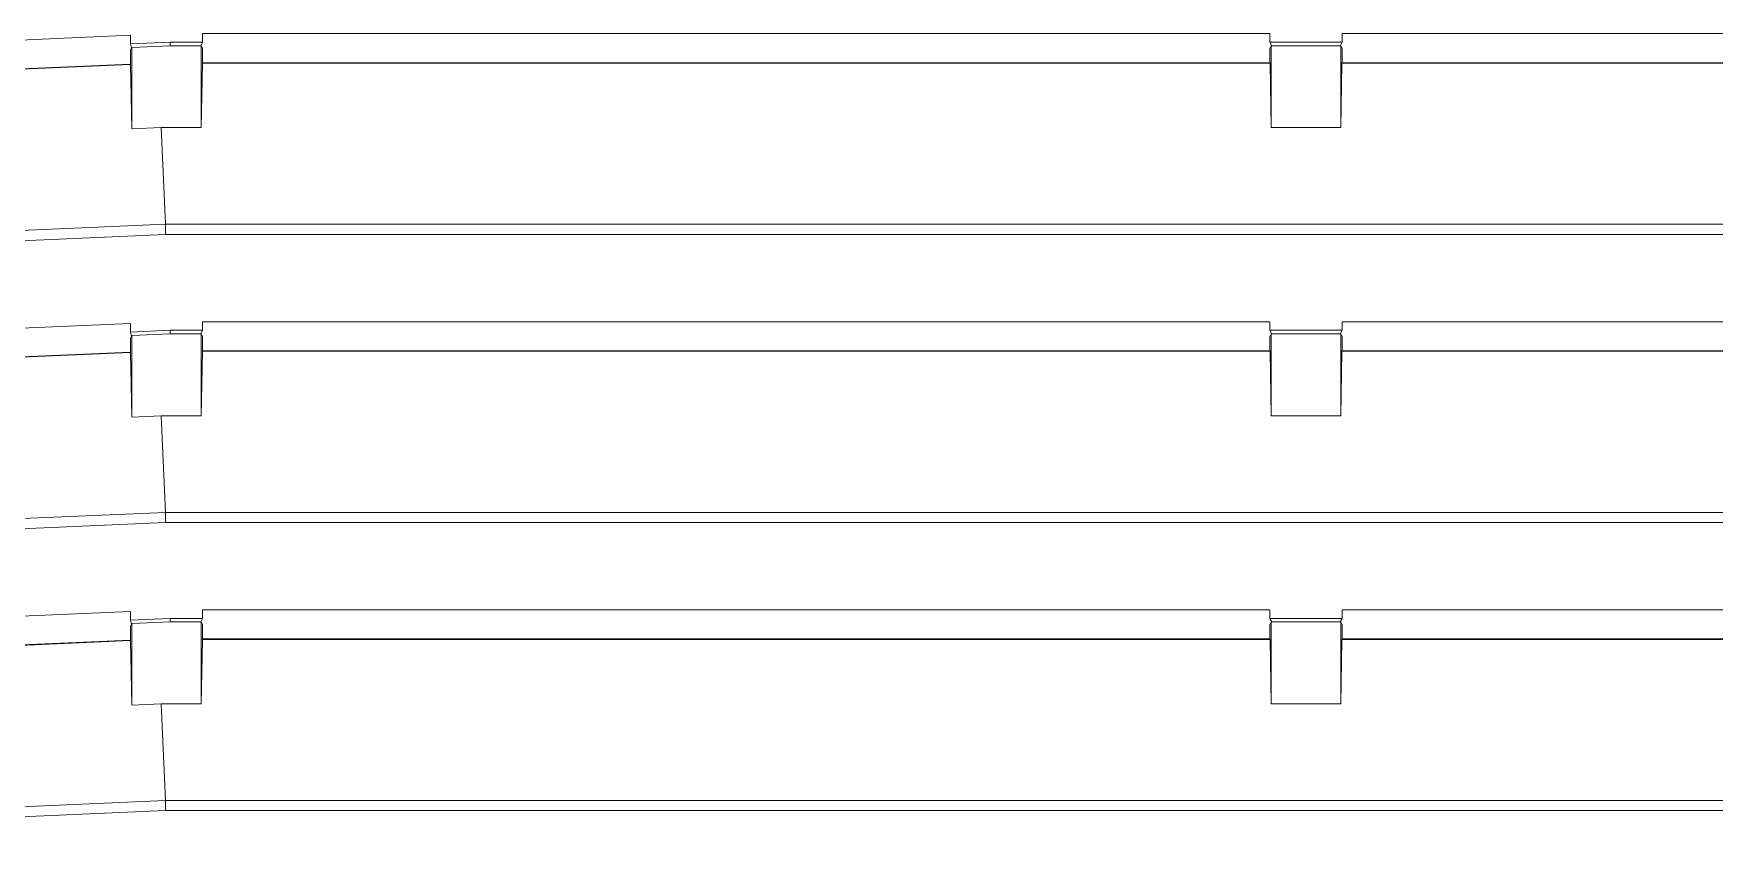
# Model space of a CAD drawing. Header units: millimetres. Extents: x -6000 to 26000, y -6000 to 26000.
# Drawn here: x 113.76 to 121.88, y -4024.14 to -4020.14 of the extents above; entities that cross this region are included whole.
import ezdxf

# ---------------------------------------------------------------- set-up
doc = ezdxf.new("R2010")
doc.units = ezdxf.units.MM
doc.header["$MEASUREMENT"] = 0
doc.layers.add('Чертеж и Рисунок_Ном._пера__7', color=7, linetype='Continuous', lineweight=15)

msp = doc.modelspace()

# ---------------------------------------------------------------- linework, layer by layer
at = {"layer": 'Чертеж и Рисунок_Ном._пера__7', "color": 7, "linetype": 'Continuous', "lineweight": 15}
for p, q in [((108.7861, -4020.3867), (114.2326, -4020.1489)), ((114.2326, -4020.1489), (114.2326, -4020.1909)), ((114.2326, -4020.1909), (114.4234, -4020.1825)), ((114.2326, -4020.1909), (114.2374, -4020.2101)), ((114.4237, -4020.1995), (114.2386, -4020.2076)), ((114.4234, -4020.1825), (114.5803, -4020.1825)), ((114.4237, -4020.1995), (114.4234, -4020.1825)), ((114.5718, -4020.1995), (114.4237, -4020.1995)), ((114.5718, -4020.1995), (114.5803, -4020.1825)), ((114.5718, -4020.1995), (114.5742, -4020.1995)), ((114.5742, -4020.5949), (114.5742, -4020.1995)), ((114.5742, -4020.1995), (114.5803, -4020.2117)), ((114.5803, -4020.1408), (119.734, -4020.1408)), ((114.5803, -4020.1825), (114.5803, -4020.1408)), ((119.734, -4020.1408), (119.734, -4020.1825)), ((119.734, -4020.1825), (120.0817, -4020.1825)), ((119.734, -4020.1825), (119.7425, -4020.1995)), ((119.734, -4020.2117), (119.74, -4020.1995)), ((119.74, -4020.1995), (119.74, -4020.5949)), ((119.7425, -4020.1995), (119.74, -4020.1995)), ((119.7425, -4020.1995), (120.0732, -4020.1995)), ((120.0732, -4020.1995), (120.0817, -4020.1825)), ((120.0732, -4020.1995), (120.0756, -4020.1995)), ((120.0756, -4020.5949), (120.0756, -4020.1995)), ((120.0817, -4020.2117), (120.0756, -4020.1995)), ((120.0817, -4020.1408), (125.2354, -4020.1408)), ((120.0817, -4020.1408), (120.0817, -4020.1825)), ((114.2325, -4020.2877), (114.2326, -4020.22)), ((114.2326, -4020.22), (114.2374, -4020.2101)), ((114.2386, -4020.2076), (114.2374, -4020.2101)), ((114.2386, -4020.2076), (114.2386, -4020.6011)), ((114.5797, -4020.2838), (114.5742, -4020.5949)), ((114.5803, -4020.2819), (114.5797, -4020.2838)), ((119.7346, -4020.2838), (114.5797, -4020.2838)), ((114.5803, -4020.2117), (114.5803, -4020.2819)), ((114.5803, -4020.2819), (119.734, -4020.2819)), ((119.734, -4020.2819), (119.734, -4020.2117)), ((119.7346, -4020.2838), (119.734, -4020.2819)), ((119.74, -4020.5949), (119.7346, -4020.2838)), ((120.0811, -4020.2838), (120.0756, -4020.5949)), ((125.236, -4020.2838), (120.0811, -4020.2838)), ((120.0817, -4020.2117), (120.0817, -4020.2819)), ((120.0817, -4020.2819), (120.0817, -4020.2819)), ((120.0817, -4020.2819), (125.2354, -4020.2819)), ((108.8001, -4020.5269), (114.2332, -4020.2896)), ((114.2326, -4020.2877), (108.8007, -4020.5249)), ((114.2332, -4020.2896), (114.2325, -4020.2877)), ((114.2332, -4020.2896), (114.2386, -4020.6011)), ((114.3806, -4020.5949), (114.2386, -4020.6011)), ((114.3806, -4020.5949), (114.401, -4021.0614)), ((114.5742, -4020.5949), (114.3806, -4020.5949)), ((120.0756, -4020.5949), (119.74, -4020.5949)), ((114.401, -4021.0614), (108.7865, -4021.3065)), ((125.4147, -4021.0614), (114.401, -4021.0614)), ((114.4021, -4021.1105), (108.7861, -4021.3557)), ((125.4136, -4021.1105), (114.4021, -4021.1105)), ((108.7861, -4021.7777), (114.2326, -4021.5399)), ((114.2326, -4021.5399), (114.2326, -4021.5819)), ((114.2326, -4021.5819), (114.4234, -4021.5735)), ((114.2326, -4021.5819), (114.2374, -4021.6011)), ((114.4234, -4021.5735), (114.5803, -4021.5735)), ((114.4237, -4021.5905), (114.4234, -4021.5735)), ((114.5718, -4021.5905), (114.5803, -4021.5735)), ((114.5803, -4021.5318), (119.734, -4021.5318)), ((114.5803, -4021.5735), (114.5803, -4021.5318)), ((119.734, -4021.5318), (119.734, -4021.5735)), ((119.734, -4021.5735), (120.0817, -4021.5735)), ((119.734, -4021.5735), (119.7425, -4021.5905)), ((120.0732, -4021.5905), (120.0817, -4021.5735)), ((120.0817, -4021.5318), (125.2354, -4021.5318)), ((120.0817, -4021.5318), (120.0817, -4021.5735)), ((114.2325, -4021.6787), (114.2326, -4021.611)), ((114.2326, -4021.611), (114.2374, -4021.6011)), ((114.2386, -4021.5986), (114.2374, -4021.6011)), ((114.4237, -4021.5905), (114.2386, -4021.5986)), ((114.2386, -4021.5986), (114.2386, -4021.9921)), ((114.5718, -4021.5905), (114.4237, -4021.5905)), ((114.5718, -4021.5905), (114.5742, -4021.5905)), ((114.5742, -4021.9859), (114.5742, -4021.5905)), ((114.5742, -4021.5905), (114.5803, -4021.6027)), ((114.5803, -4021.6027), (114.5803, -4021.6729)), ((119.734, -4021.6027), (119.74, -4021.5905)), ((119.734, -4021.6729), (119.734, -4021.6027)), ((119.74, -4021.5905), (119.74, -4021.9859)), ((119.7425, -4021.5905), (119.74, -4021.5905)), ((119.7425, -4021.5905), (120.0732, -4021.5905)), ((120.0732, -4021.5905), (120.0756, -4021.5905)), ((120.0756, -4021.9859), (120.0756, -4021.5905)), ((120.0817, -4021.6027), (120.0756, -4021.5905)), ((120.0817, -4021.6027), (120.0817, -4021.6729)), ((108.8001, -4021.9179), (114.2332, -4021.6806)), ((114.2326, -4021.6787), (108.8007, -4021.9159)), ((114.2332, -4021.6806), (114.2325, -4021.6787)), ((114.2332, -4021.6806), (114.2386, -4021.9921)), ((114.5797, -4021.6748), (114.5742, -4021.9859)), ((114.5803, -4021.6729), (114.5797, -4021.6748)), ((119.7346, -4021.6748), (114.5797, -4021.6748)), ((114.5803, -4021.6729), (119.734, -4021.6729)), ((119.7346, -4021.6748), (119.734, -4021.6729)), ((119.74, -4021.9859), (119.7346, -4021.6748)), ((120.0811, -4021.6748), (120.0756, -4021.9859)), ((125.236, -4021.6748), (120.0811, -4021.6748)), ((120.0817, -4021.6729), (120.0817, -4021.6729)), ((120.0817, -4021.6729), (125.2354, -4021.6729)), ((114.3806, -4021.9859), (114.2386, -4021.9921)), ((114.3806, -4021.9859), (114.401, -4022.4524)), ((114.5742, -4021.9859), (114.3806, -4021.9859)), ((120.0756, -4021.9859), (119.74, -4021.9859)), ((114.401, -4022.4524), (108.7865, -4022.6975)), ((125.4147, -4022.4524), (114.401, -4022.4524)), ((114.4021, -4022.5015), (108.7861, -4022.7467)), ((125.4136, -4022.5015), (114.4021, -4022.5015)), ((108.7861, -4023.1687), (114.2326, -4022.9309)), ((114.2326, -4022.9309), (114.2326, -4022.9729)), ((114.5803, -4022.9228), (119.734, -4022.9228)), ((114.5803, -4022.9645), (114.5803, -4022.9228)), ((119.734, -4022.9228), (119.734, -4022.9645)), ((120.0817, -4022.9228), (125.2354, -4022.9228)), ((120.0817, -4022.9228), (120.0817, -4022.9645)), ((114.2325, -4023.0697), (114.2326, -4023.002)), ((114.2326, -4022.9729), (114.4234, -4022.9645)), ((114.2326, -4022.9729), (114.2374, -4022.9921)), ((114.2326, -4023.002), (114.2374, -4022.9921)), ((114.2386, -4022.9896), (114.2374, -4022.9921)), ((114.4237, -4022.9815), (114.2386, -4022.9896)), ((114.2386, -4022.9896), (114.2386, -4023.3831)), ((114.4234, -4022.9645), (114.5803, -4022.9645)), ((114.4237, -4022.9815), (114.4234, -4022.9645)), ((114.5718, -4022.9815), (114.4237, -4022.9815)), ((114.5718, -4022.9815), (114.5803, -4022.9645)), ((114.5718, -4022.9815), (114.5742, -4022.9815)), ((114.5742, -4023.3769), (114.5742, -4022.9815)), ((114.5742, -4022.9815), (114.5803, -4022.9937)), ((114.5803, -4022.9937), (114.5803, -4023.0639)), ((119.734, -4022.9645), (120.0817, -4022.9645)), ((119.734, -4022.9645), (119.7425, -4022.9815)), ((119.734, -4022.9937), (119.74, -4022.9815)), ((119.734, -4023.0639), (119.734, -4022.9937)), ((119.74, -4022.9815), (119.74, -4023.3769)), ((119.7425, -4022.9815), (119.74, -4022.9815)), ((119.7425, -4022.9815), (120.0732, -4022.9815)), ((120.0732, -4022.9815), (120.0817, -4022.9645)), ((120.0732, -4022.9815), (120.0756, -4022.9815)), ((120.0756, -4023.3769), (120.0756, -4022.9815)), ((120.0817, -4022.9937), (120.0756, -4022.9815)), ((120.0817, -4022.9937), (120.0817, -4023.0639)), ((108.8001, -4023.3089), (114.2332, -4023.0716)), ((114.2326, -4023.0697), (108.8007, -4023.3069)), ((114.2332, -4023.0716), (114.2325, -4023.0697)), ((114.2332, -4023.0716), (114.2386, -4023.3831)), ((114.5797, -4023.0658), (114.5742, -4023.3769)), ((114.5803, -4023.0639), (114.5797, -4023.0658)), ((119.7346, -4023.0658), (114.5797, -4023.0658)), ((114.5803, -4023.0639), (119.734, -4023.0639)), ((119.7346, -4023.0658), (119.734, -4023.0639)), ((119.74, -4023.3769), (119.7346, -4023.0658)), ((120.0811, -4023.0658), (120.0756, -4023.3769)), ((125.236, -4023.0658), (120.0811, -4023.0658)), ((120.0817, -4023.0639), (120.0817, -4023.0639)), ((120.0817, -4023.0639), (125.2354, -4023.0639)), ((114.3806, -4023.3769), (114.2386, -4023.3831)), ((114.3806, -4023.3769), (114.401, -4023.8434)), ((114.5742, -4023.3769), (114.3806, -4023.3769)), ((120.0756, -4023.3769), (119.74, -4023.3769)), ((114.401, -4023.8434), (108.7865, -4024.0885)), ((125.4147, -4023.8434), (114.401, -4023.8434)), ((114.4021, -4023.8925), (108.7861, -4024.1377)), ((125.4136, -4023.8925), (114.4021, -4023.8925))]:
    msp.add_line(p, q, dxfattribs=at)
at = {"layer": 'Чертеж и Рисунок_Ном._пера__7', "color": 7, "linetype": 'Continuous', "lineweight": 15, "flags": 128}
for points in [[(114.4021, -4021.1105), (114.4018, -4021.097), (114.4015, -4021.0839), (114.4012, -4021.0719), (114.401, -4021.0614)], [(114.4021, -4022.5015), (114.4018, -4022.488), (114.4015, -4022.4749), (114.4012, -4022.4629), (114.401, -4022.4524)], [(114.4021, -4023.8925), (114.4018, -4023.879), (114.4015, -4023.8659), (114.4012, -4023.8539), (114.401, -4023.8434)]]:
    msp.add_lwpolyline(points, dxfattribs=at)

doc.saveas('drawing.dxf')
